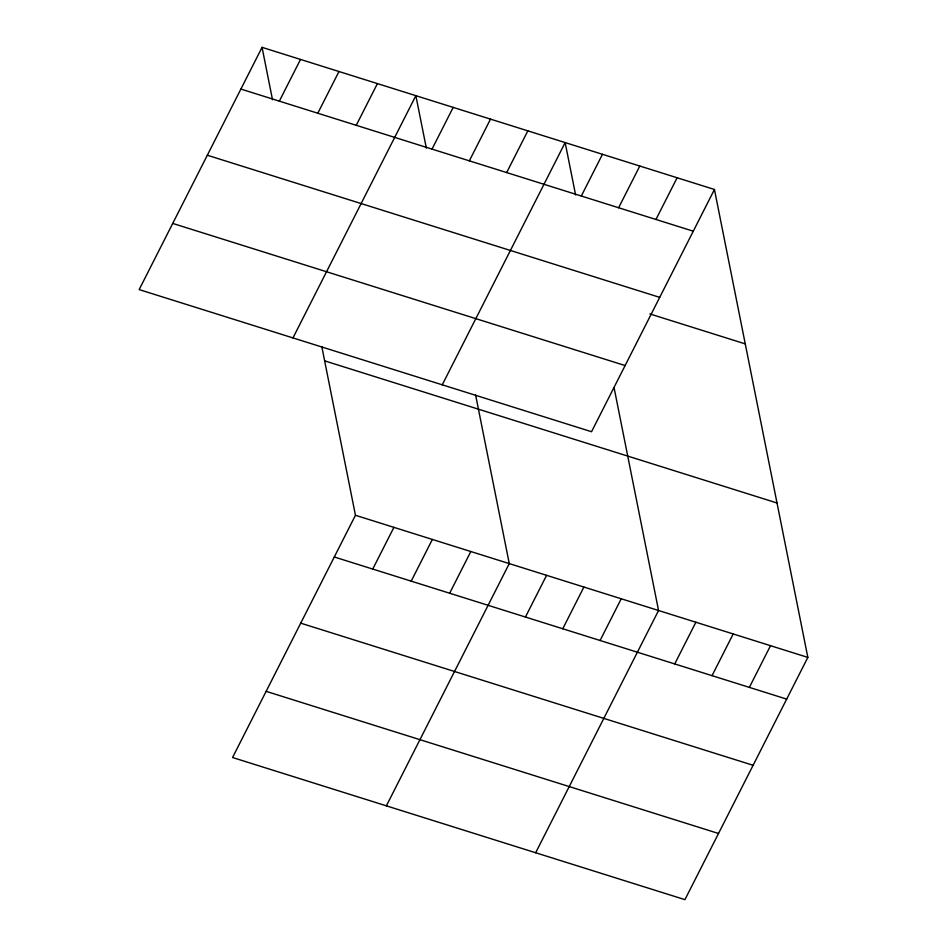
<?xml version="1.0" encoding="UTF-8"?>
<svg xmlns="http://www.w3.org/2000/svg" width="947" height="947" viewBox="0 0 947 947"><rect width="100%" height="100%" fill="white"/><g stroke="black" fill="none" stroke-linecap="round" stroke-linejoin="round"><path stroke-width="1.42" d="M262.059 47.35L139.162 289.593L591.544 431.725L714.44 189.483L262.059 47.35L272.511 99.743M279.341 101.14L300.507 59.436M317.801 113.226L338.967 71.51M356.25 125.3L377.415 83.596M292.966 337.925L415.863 95.671L426.328 148.063M432.021 149.117L453.187 107.402M469.345 160.836L490.51 119.121M506.669 172.567L527.834 130.852M321.802 346.649L355.456 515.275L232.56 757.517L684.941 899.65L807.838 657.407L714.44 189.483M442.249 384.825L565.146 142.583L575.61 194.964M372.751 569.064L393.916 527.349M581.316 196.017L602.47 154.302M411.199 581.15L432.365 539.435M618.628 207.736L639.793 166.033M449.659 593.224L470.813 551.521M655.951 219.467L677.117 177.752M386.376 805.838L509.273 563.595L475.607 394.982M525.431 617.042L546.597 575.326M562.755 628.761L583.908 587.045M600.078 640.492L621.232 598.776M535.659 852.75L658.556 610.495L614.118 387.903M674.714 663.942L695.879 622.226M712.037 675.661L733.203 633.957M749.361 687.392L770.515 645.676M240.893 89.065L693.275 231.198M207.322 155.237L659.704 297.37M649.879 313.93L745.265 343.891M172.733 223.421L625.115 365.554M324.643 360.854L777.014 502.987M355.456 515.275L807.838 657.407M334.303 556.99L786.685 699.111M300.732 623.162L753.102 765.294M266.131 691.346L718.513 833.478"/></g></svg>
